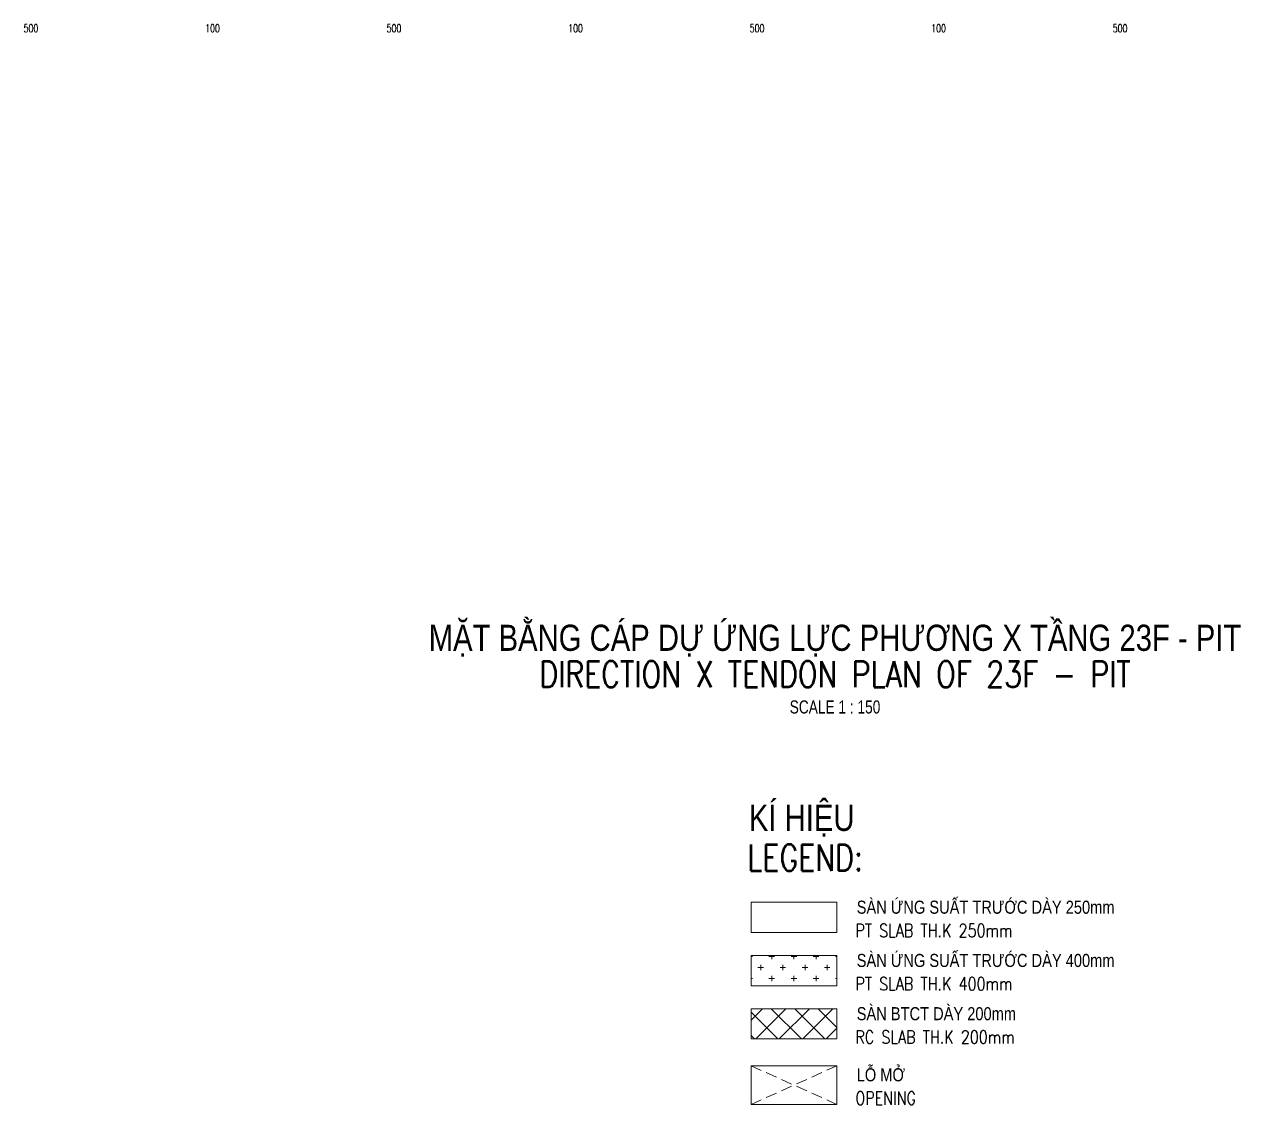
# Model space of a CAD drawing. Header units: millimetres. Extents: x 118516 to 587758, y -25561 to 50684.
# Drawn here: x 392460 to 427304, y -22270 to 8693 of the extents above; entities that cross this region are included whole.
import ezdxf
from ezdxf.enums import TextEntityAlignment as Align

# ---------------------------------------------------------------- set-up
doc = ezdxf.new("R2010")
doc.units = ezdxf.units.MM
doc.linetypes.add('DASHED2', pattern=[9.525, 6.35, -3.175])
doc.layers.add('Current plane_Column', color=7, linetype='Continuous', true_color=0x4b00ff)
for name, color, linetype, lineweight in [('NDC_S_ANNO', 7, 'Continuous', 20), ('NDC_S_ENG TEXT', 2, 'Continuous', 20), ('NDC_S_ENG TITLE', 3, 'Continuous', 20), ('NDC_S_HATCH MATERIAL', 8, 'Continuous', 13), ('NDC_S_OPENING', 9, 'DASHED2', 13), ('NDC_S_SLAB', 2, 'Continuous', 20), ('NDC_S_TEXT SYMBOL', 7, 'Continuous', 20), ('NDC_S_VN TEXT', 7, 'Continuous', 20), ('NDC_S_VN TITLE', 6, 'Continuous', 35)]:
    doc.layers.add(name, color=color, linetype=linetype, lineweight=lineweight)
doc.styles.add('$0$NDC_EN TXT', font='romans.shx', dxfattribs={"width": 0.8})
doc.styles.add('NDC_ANNO', font='', dxfattribs={"width": 0.8})
doc.styles.add('NDC_EN TXT', font='romans.shx', dxfattribs={"width": 0.8})
doc.styles.add('NDC_VIE TXT', font='arial.ttf', dxfattribs={"width": 0.8})
doc.styles.get('NDC_ANNO').set_extended_font_data('Dotum')

# ---------------------------------------------------------------- blocks, each defined once
blk = doc.blocks.new('Drawing name_symbol')
at = {"layer": 'NDC_S_ENG TITLE', "style": 'NDC_EN TXT', "width": 0.8}
blk.add_attdef('SECTDET1', text='', height=5, dxfattribs=at).set_placement((0, 1.01), align=Align.CENTER)
at = {"layer": 'NDC_S_TEXT SYMBOL', "lineweight": 25, "style": 'NDC_ANNO', "width": 0.8}
blk.add_attdef('SSCALE', text='', height=2.5, dxfattribs=at).set_placement((0, -4), align=Align.CENTER)
at = {"layer": 'NDC_S_VN TITLE', "style": 'NDC_VIE TXT', "width": 0.8}
blk.add_attdef('SECTDET2', text='', height=5, dxfattribs=at).set_placement((0, 7.97), align=Align.CENTER)
blk = doc.blocks.new('HTB TDX')
at = {"layer": 'NDC_S_ANNO', "linetype": 'Continuous', "char_height": 225, "attachment_point": 5, "line_spacing_factor": 0.75, "style": 'NDC_ANNO'}
for s, insert in [('\\FSTANDARD.shx;500', (10050, -920, 3600)), ('\\FSTANDARD.shx;100', (15250, -920, 3200)), ('\\FSTANDARD.shx;500', (20450, -920, 3600)), ('\\FSTANDARD.shx;100', (25650, -920, 3200)), ('\\FSTANDARD.shx;500', (30850, -920, 3600)), ('\\FSTANDARD.shx;100', (36050, -920, 3200)), ('\\FSTANDARD.shx;500', (41250, -920, 3600))]:
    blk.add_mtext(s, dxfattribs=dict(at, insert=insert))

msp = doc.modelspace()

# ---------------------------------------------------------------- hatches: boundary and pattern name
at = {"layer": 'NDC_S_HATCH MATERIAL', "ltscale": 100}
h = msp.add_hatch(dxfattribs=at)
h.set_pattern_fill('CROSS', color=256, scale=50)
h.set_pattern_definition([(0, (209321.46, -9764.92), (317.5, 317.5), [158.75, -476.25]), (90, (209400.84, -9844.3), (-317.5, 317.5), [158.75, -476.25])])
h.paths.add_polyline_path([(413279.3, -17995.8), (413279.3, -18860), (415737.6, -18860), (415737.6, -17995.8)])
h = msp.add_hatch(dxfattribs=at)
h.set_pattern_fill('ANSI37', color=256, scale=150)
h.set_pattern_definition([(45, (217399.3, -15690.43), (-336.7596, 336.7596), []), (135, (217399.3, -15690.43), (-336.7596, -336.7596), [])])
h.paths.add_polyline_path([(413279.3, -19521.8), (413279.3, -20386), (415737.6, -20386), (415737.6, -19521.8)])

# ---------------------------------------------------------------- linework, layer by layer
at = {"layer": 'NDC_S_OPENING', "ltscale": 50}
for p, q in [((413279.3, -21155.3), (415737.6, -22263.6)), ((413279.3, -22263.6), (415737.6, -21155.3))]:
    msp.add_line(p, q, dxfattribs=at)
at = {"layer": 'NDC_S_SLAB'}
for points in [[(413279.3, -16469.8), (415737.6, -16469.8), (415737.6, -17334), (413279.3, -17334)], [(413279.3, -17995.8), (415737.6, -17995.8), (415737.6, -18860), (413279.3, -18860)], [(413279.3, -19521.8), (415737.6, -19521.8), (415737.6, -20386), (413279.3, -20386)], [(413279.3, -21155.3), (415737.6, -21155.3), (415737.6, -22263.6), (413279.3, -22263.6)]]:
    msp.add_lwpolyline(points, close=True, dxfattribs=at)

# ---------------------------------------------------------------- block references
at = {"layer": 'Current plane_Column'}
msp.add_blockref('HTB TDX', (382600, 9500), dxfattribs=at)
at = {"layer": 'NDC_S_ANNO', "xscale": 150, "yscale": 150, "zscale": 150}
msp.add_blockref('Drawing name_symbol', (415683.2, -10459.1), dxfattribs=at).add_auto_attribs({'SECTDET1': 'DIRECTION X TENDON PLAN OF 23F - PIT', 'SECTDET2': 'MẶT BẰNG CÁP DỰ ỨNG LỰC PHƯƠNG X TẦNG 23F - PIT', 'SSCALE': 'SCALE 1 : 150'})

# ---------------------------------------------------------------- texts
at = {"layer": 'NDC_S_ENG TEXT', "style": '$0$NDC_EN TXT', "width": 0.8}
for s, height, p in [('LEGEND:', 750, (413164.9, -15565.1)), ('PT SLAB TH.K 250mm', 375, (416266.4, -17466.7)), ('PT SLAB TH.K 400mm', 375, (416266.4, -18992.7)), ('RC SLAB TH.K 200mm', 375, (416266.4, -20518.7)), ('OPENING', 375, (416266.4, -22270))]:
    msp.add_text(s, height=height, dxfattribs=at).set_placement(p)
at = {"layer": 'NDC_S_VN TEXT', "style": 'NDC_VIE TXT', "width": 0.8}
msp.add_text('KÍ HIỆU', height=750, dxfattribs=at).set_placement((413215.1, -13674), align=Align.TOP_LEFT)
for s, p in [('SÀN ỨNG SUẤT TRƯỚC DÀY 250mm', (416304.7, -16797.9)), ('SÀN ỨNG SUẤT TRƯỚC DÀY 400mm', (416304.7, -18323.9)), ('SÀN BTCT DÀY 200mm', (416304.7, -19849.9)), ('LỖ MỞ', (416304.7, -21601.2))]:
    msp.add_text(s, height=375, dxfattribs=at).set_placement(p)

doc.saveas('drawing.dxf')
